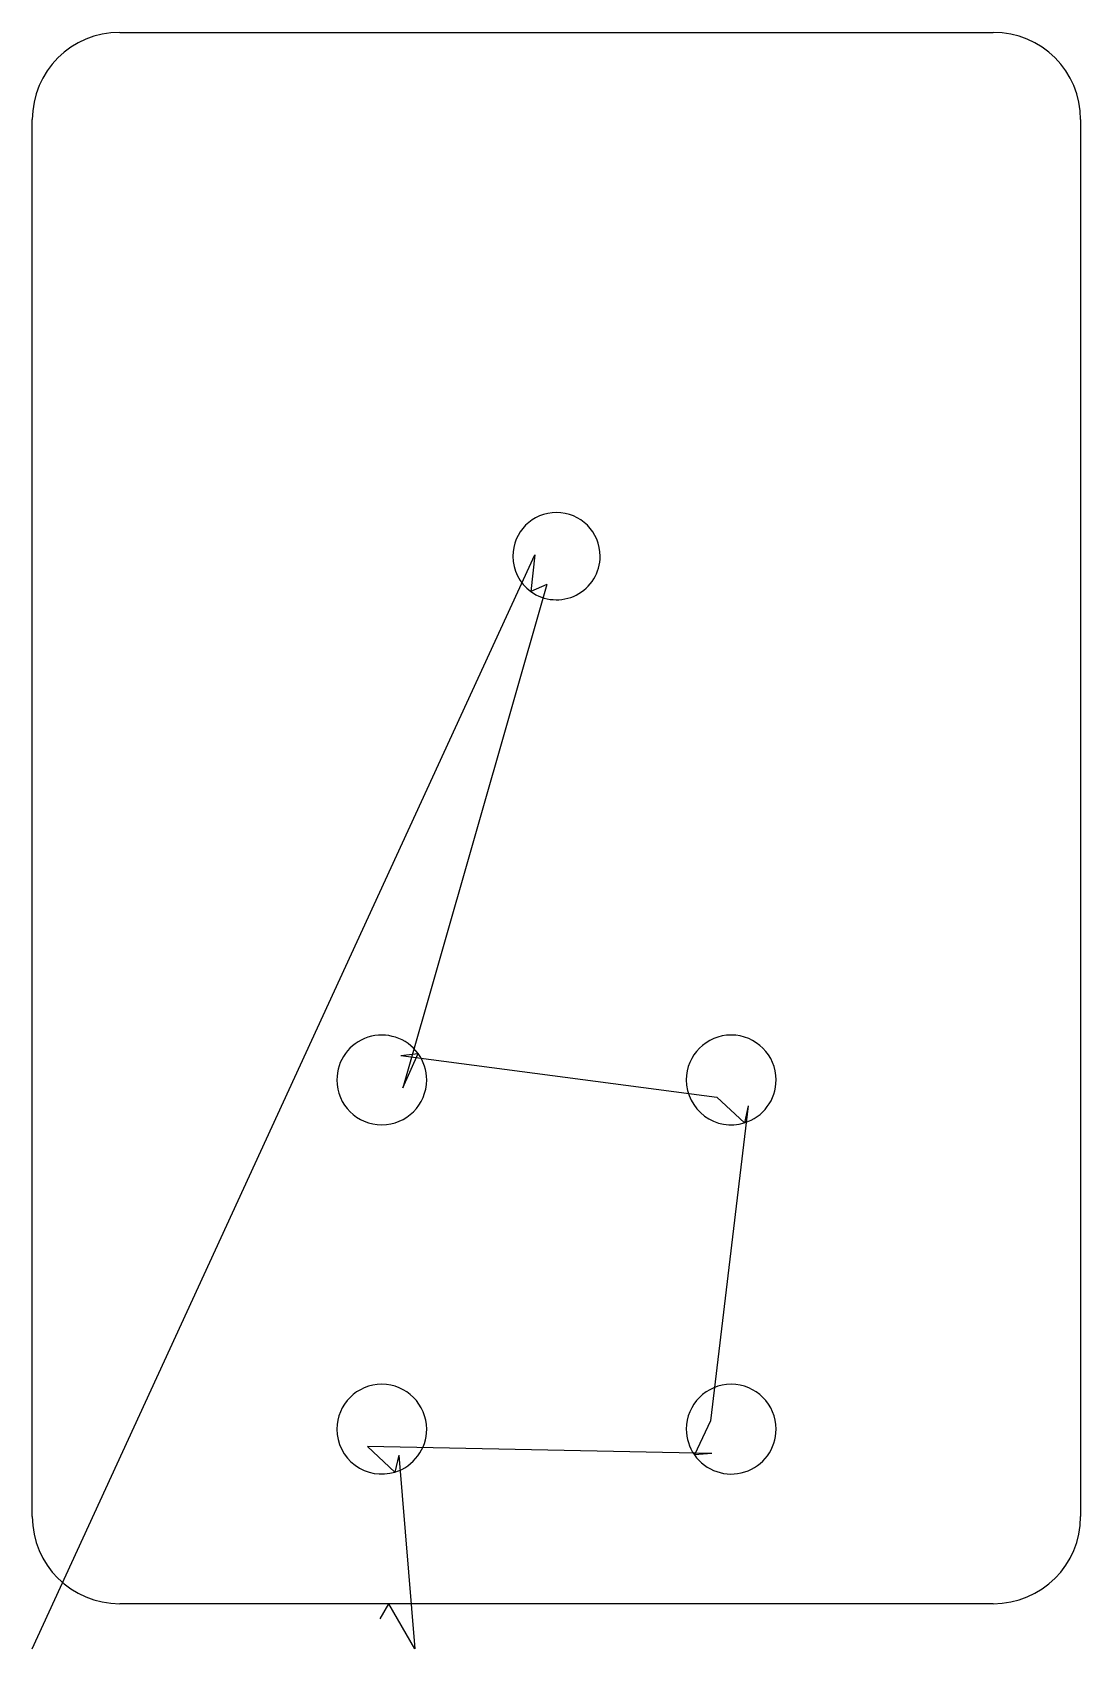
# Model space of a CAD drawing. Extents: x 0.58 to 3.58, y 0.53 to 5.16.
import ezdxf

# ---------------------------------------------------------------- set-up
doc = ezdxf.new("R2010")
doc.units = 0
doc.layers.get('0').update_dxf_attribs({"linetype": 'CONTINUOUS'})
for name, color, linetype in [('2', 7, 'CONTINUOUS'), ('3', 7, 'CONTINUOUS'), ('9', 7, 'CONTINUOUS')]:
    doc.layers.add(name, color=color, linetype=linetype)

msp = doc.modelspace()

# ---------------------------------------------------------------- linework, layer by layer
at = {"color": 0, "linetype": 'CONTINUOUS'}
for p, q in [((0.5845, 0.5333), (2.0221, 3.6659)), ((2.0565, 3.581), (1.6447, 2.139)), ((1.639, 2.2323), (2.5433, 2.1125)), ((2.6333, 2.0875), (2.5248, 1.1859)), ((2.5288, 1.0926), (1.5433, 1.1125)), ((1.6333, 1.0875), (1.6788, 0.5333))]:
    msp.add_line(p, q, dxfattribs=at)
at = {"layer": '2', "color": 2, "linetype": 'CONTINUOUS'}
for p, q in [((0.8345, 5.1619), (3.3345, 5.1619)), ((0.5845, 0.9119), (0.5845, 4.9119)), ((3.5845, 4.9119), (3.5845, 0.9119)), ((1.6045, 0.6619), (0.8345, 0.6619)), ((3.3345, 0.6619), (1.6045, 0.6619))]:
    msp.add_line(p, q, dxfattribs=at)
for centre, start, end in [((0.8345, 4.9119), 90, 180), ((3.3345, 4.9119), 0, 90), ((0.8345, 0.9119), 180, 270), ((3.3345, 0.9119), 270, 0)]:
    msp.add_arc(centre, 0.25, start, end, dxfattribs=at)
at = {"layer": '3', "color": 3, "linetype": 'CONTINUOUS'}
for centre, radius, start, end in [((2.0845, 3.6619), 0.125, 0, 180), ((2.0845, 3.6619), 0.125, 180, 234), ((2.0845, 3.6619), 0.125, 234, 0), ((1.5845, 2.1619), 0.1285, 36, 180), ((2.5845, 2.1619), 0.1285, 0, 180), ((1.5845, 2.1619), 0.1285, 0, 36), ((1.5845, 2.1619), 0.1285, 180, 0), ((2.5845, 2.1619), 0.1285, 180, 287), ((2.5845, 2.1619), 0.1285, 287, 0), ((1.5845, 1.1619), 0.1285, 0, 180), ((2.5845, 1.1619), 0.1285, 0, 180), ((1.5845, 1.1619), 0.1285, 180, 287), ((1.5845, 1.1619), 0.1285, 287, 0), ((2.5845, 1.1619), 0.1285, 180, 215), ((2.5845, 1.1619), 0.1285, 215, 0)]:
    msp.add_arc(centre, radius, start, end, dxfattribs=at)
at = {"layer": '9', "color": 9, "linetype": 'CONTINUOUS'}
for p, q in [((2.0221, 3.6659), (2.0111, 3.5608)), ((2.0565, 3.581), (2.0111, 3.5608)), ((1.639, 2.2323), (1.6885, 2.2375)), ((1.6447, 2.139), (1.6885, 2.2375)), ((2.5433, 2.1125), (2.6221, 2.039)), ((2.6333, 2.0875), (2.6221, 2.039)), ((2.5248, 1.1859), (2.4793, 1.0882)), ((1.5433, 1.1125), (1.6221, 1.039)), ((1.6333, 1.0875), (1.6221, 1.039)), ((2.5288, 1.0926), (2.4793, 1.0882)), ((1.5797, 0.6188), (1.6045, 0.6619)), ((1.6788, 0.5333), (1.6045, 0.6619))]:
    msp.add_line(p, q, dxfattribs=at)

doc.saveas('drawing.dxf')
